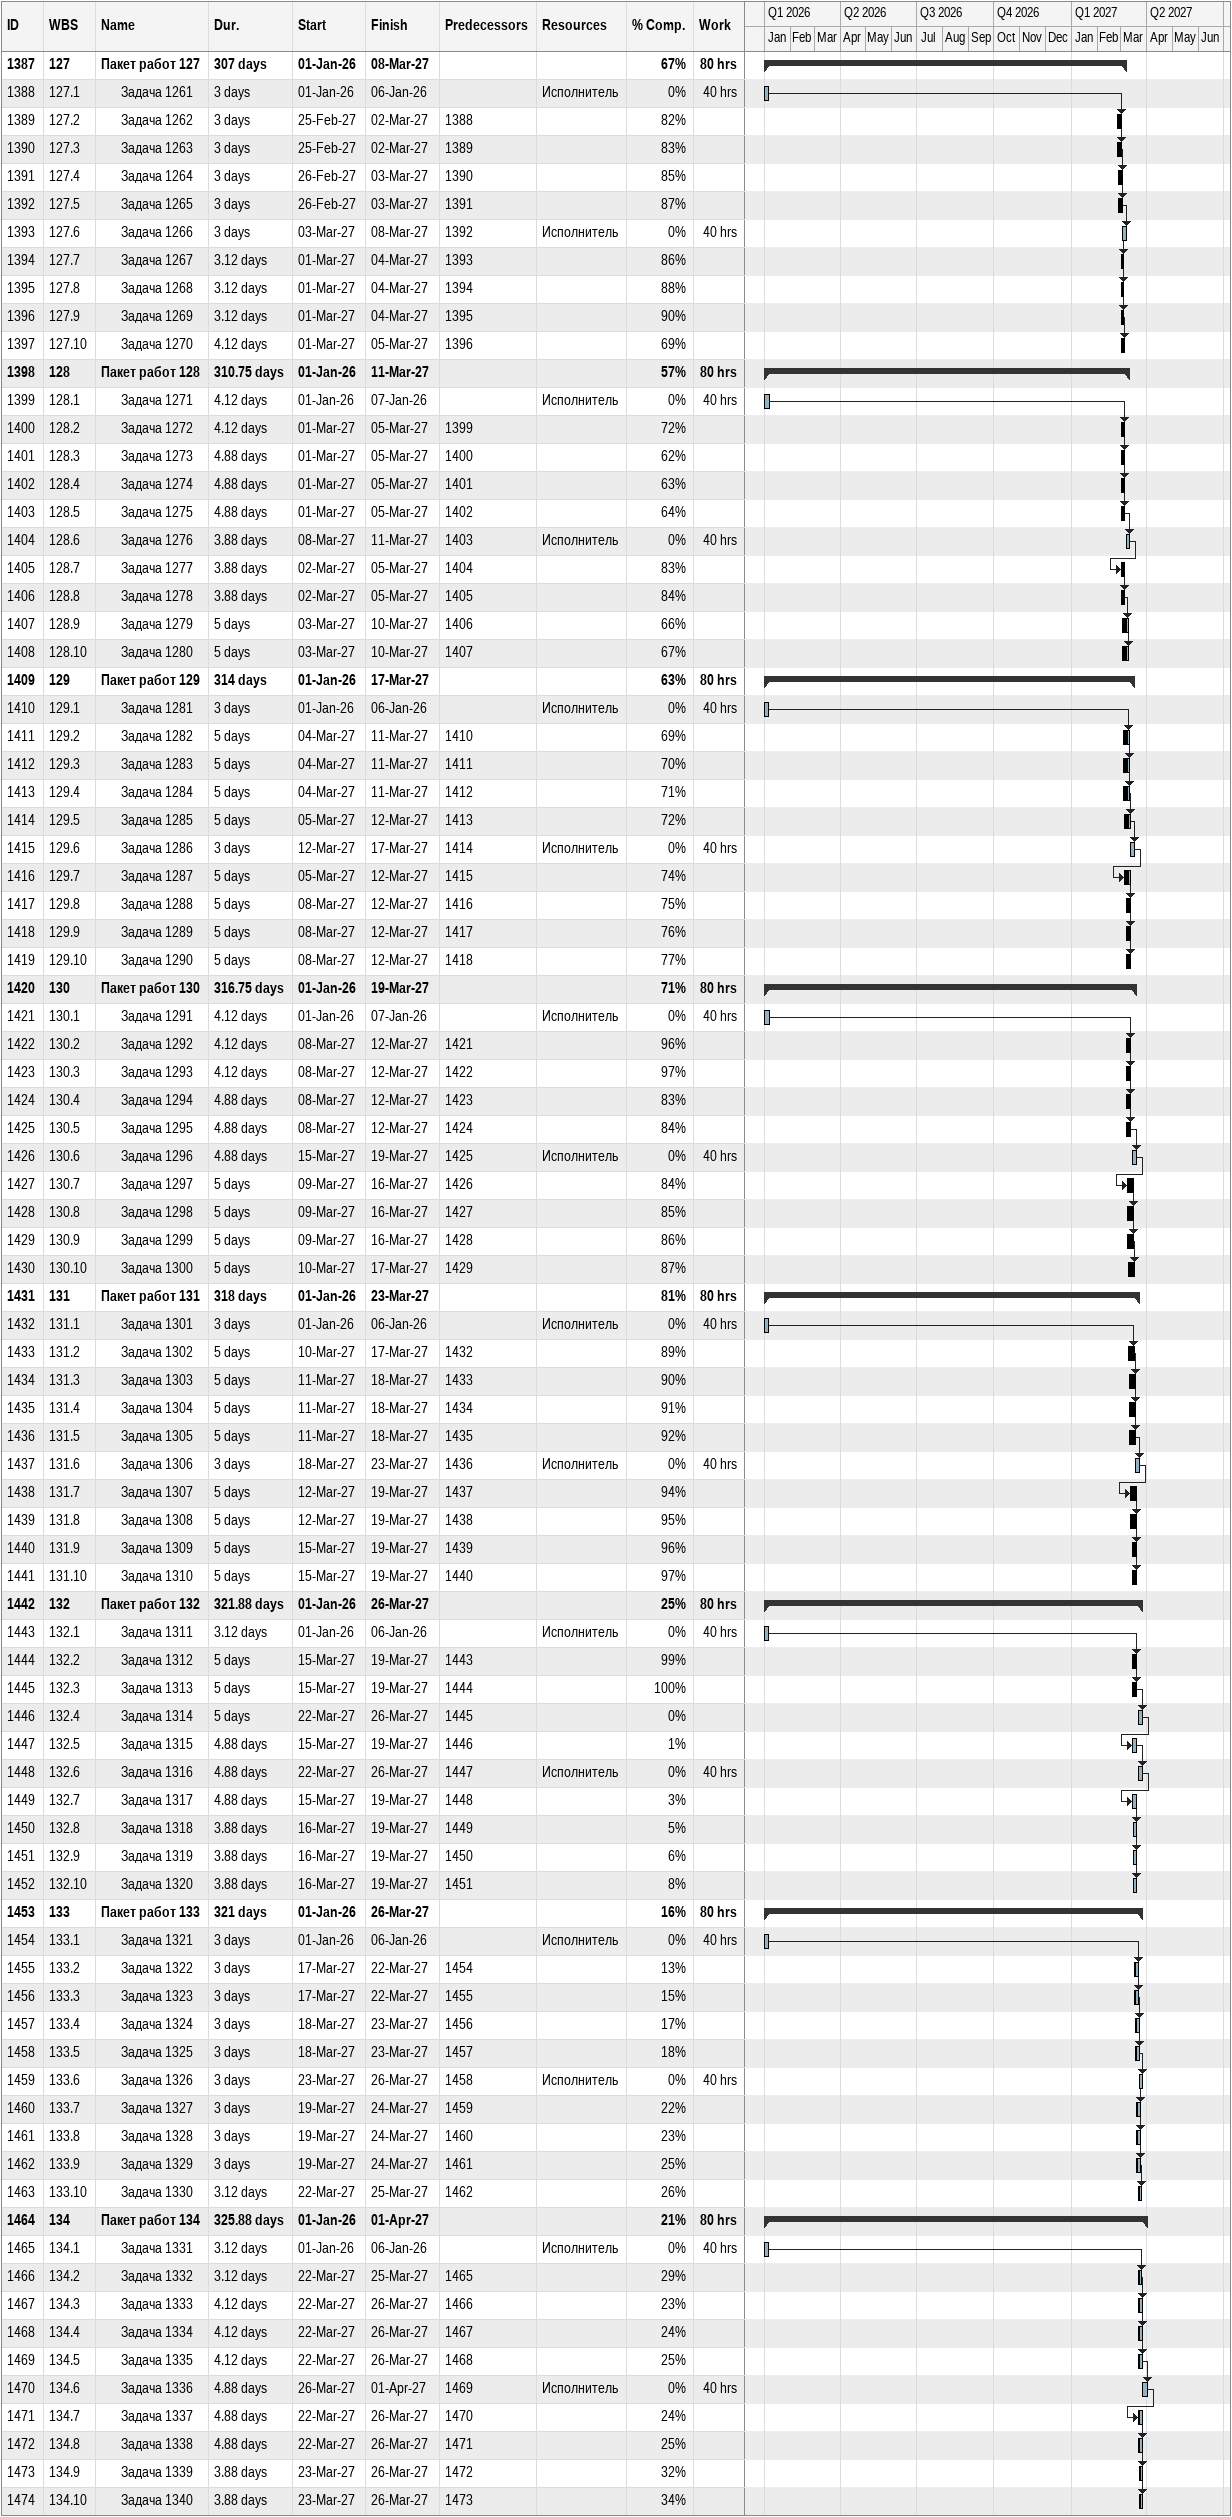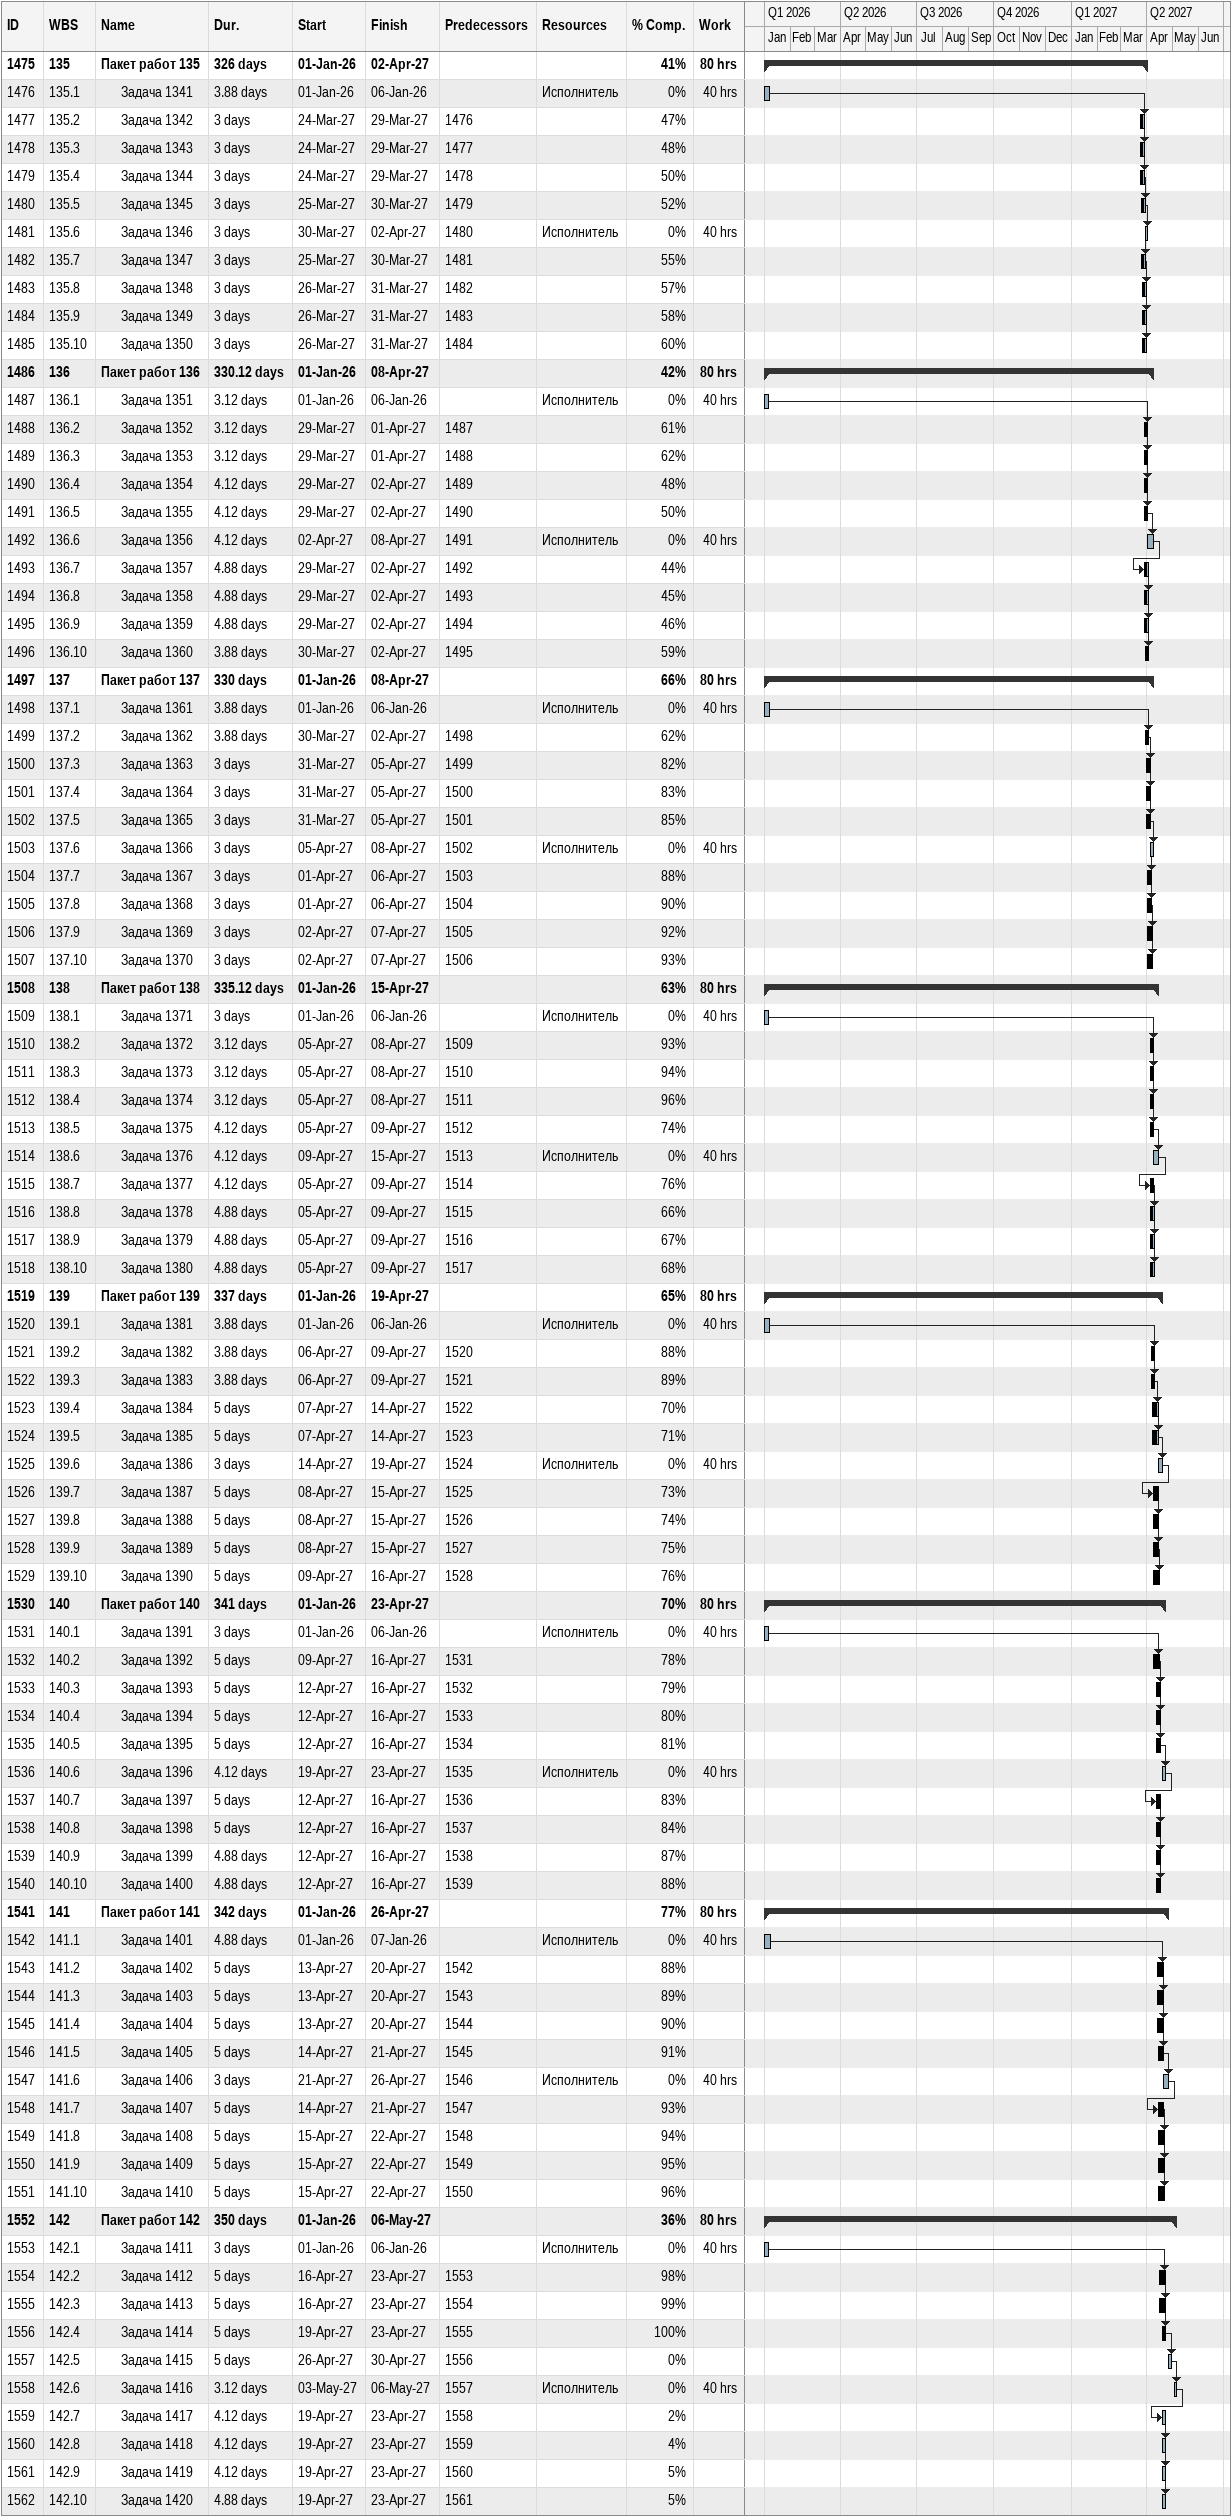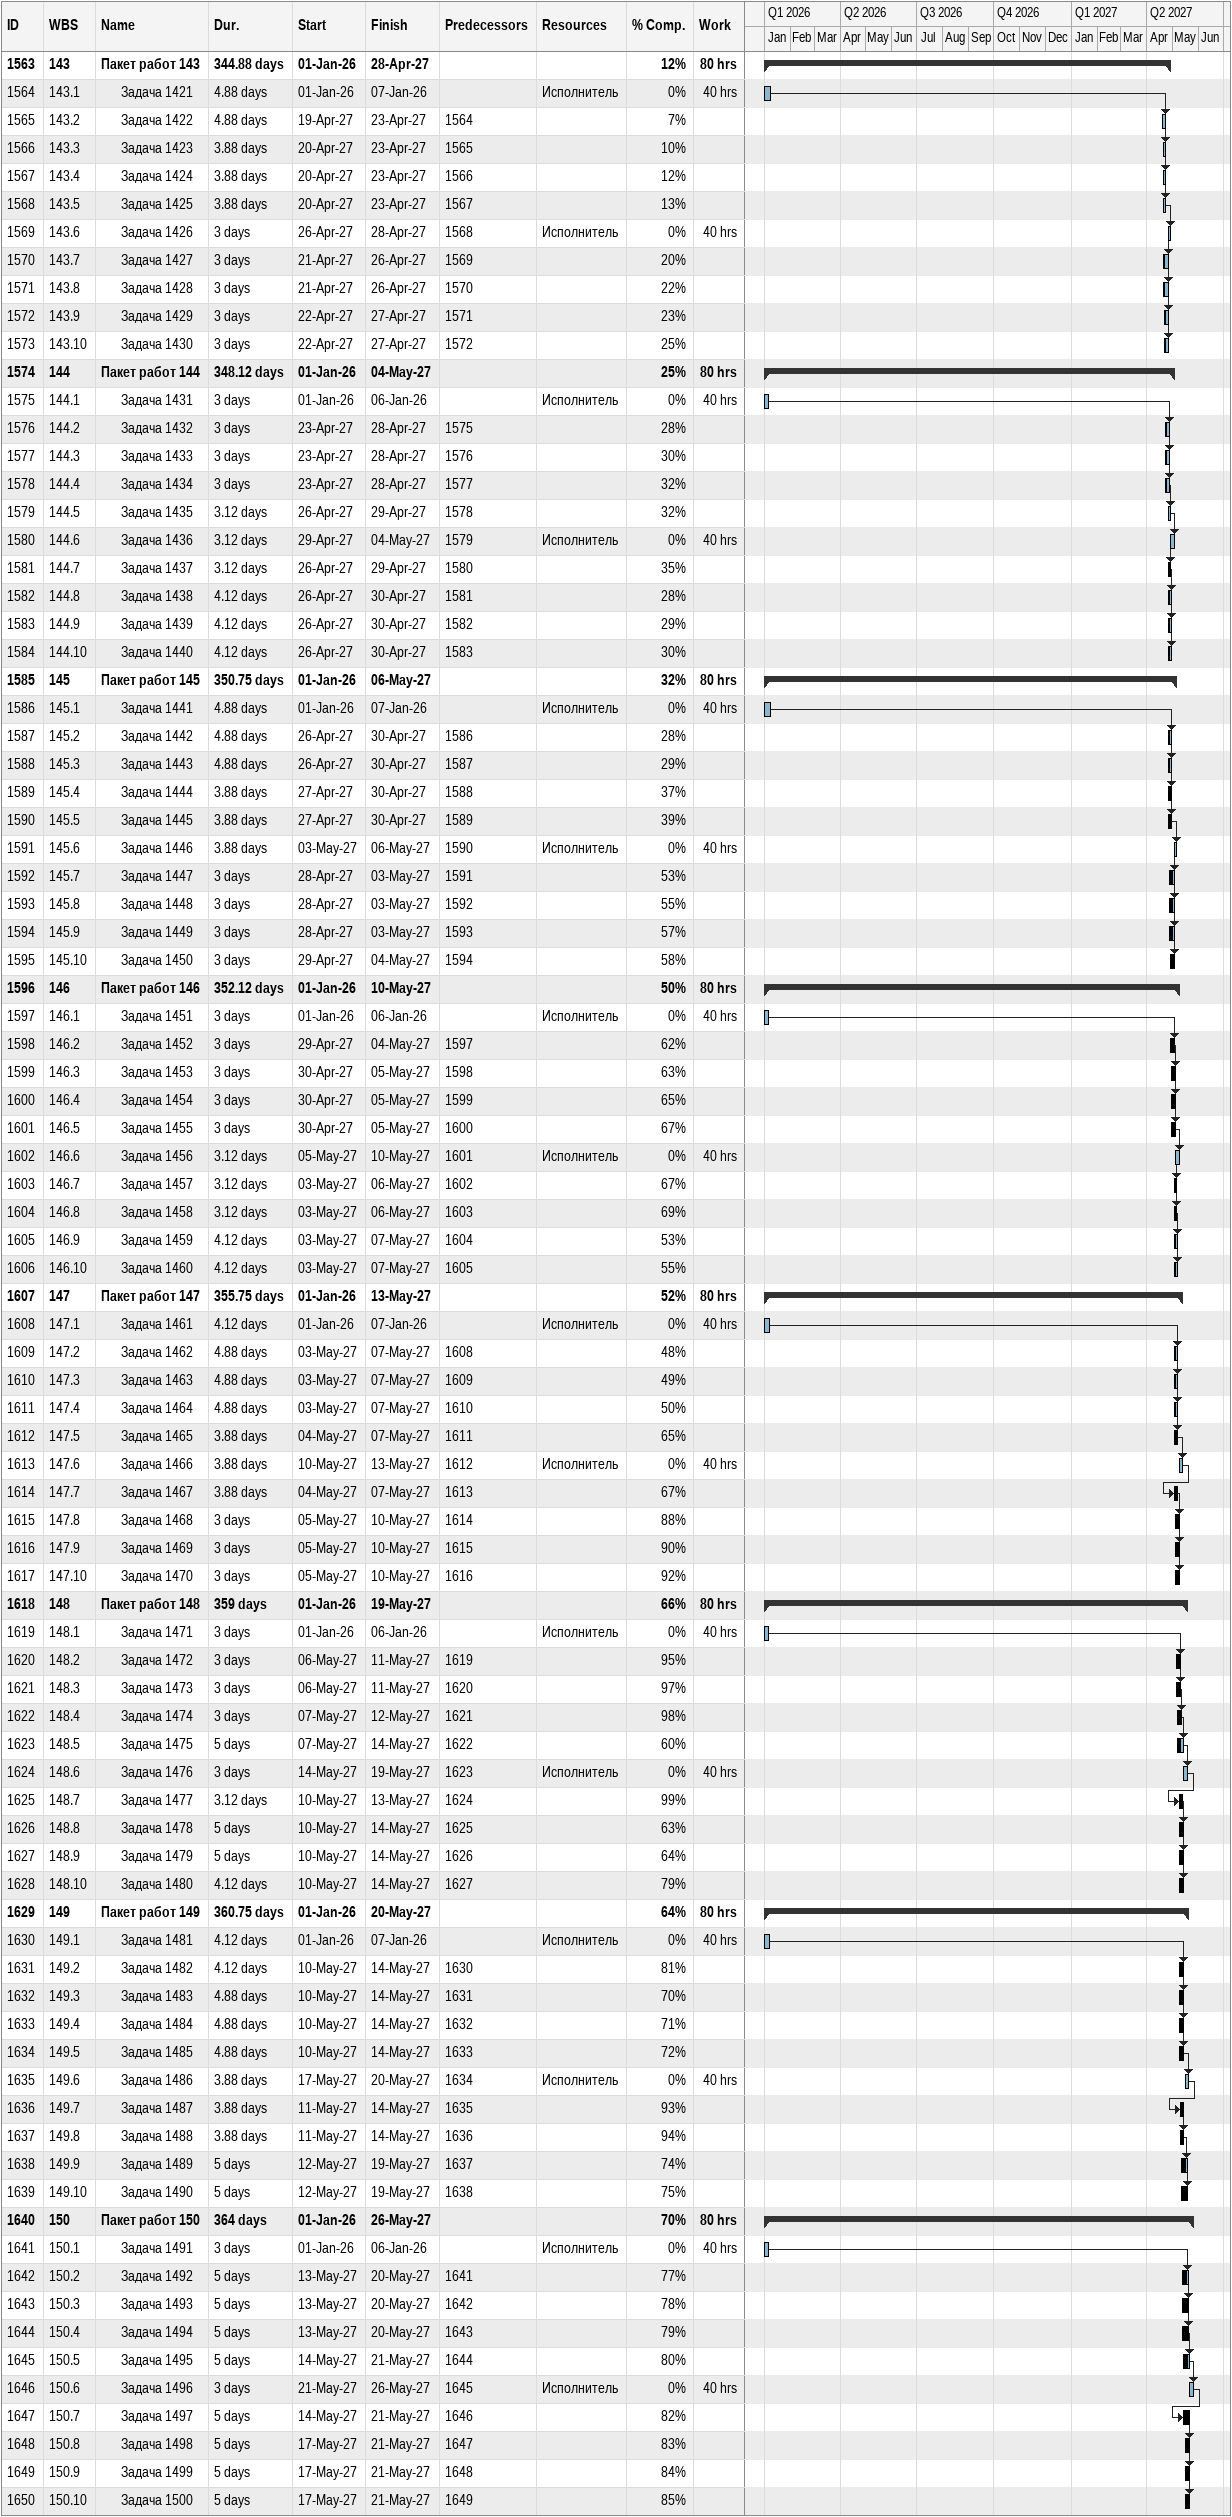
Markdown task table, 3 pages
| ID | WBS | Task | Duration | Start | Finish | Predecessors | Resources | % complete | Work (h) |
|---|---|---|---|---|---|---|---|---|---|
| 1387 | 127 | **Пакет работ 127** | 307d | 2026-01-01 | 2027-03-08 |  |  | 67 | 80 |
| 1388 | 127.1 | Задача 1261 | 3d | 2026-01-01 | 2026-01-06 |  | Исполнитель | 0 | 40 |
| 1389 | 127.2 | Задача 1262 | 3d | 2027-02-25 | 2027-03-02 | 1388 |  | 82 |  |
| 1390 | 127.3 | Задача 1263 | 3d | 2027-02-25 | 2027-03-02 | 1389 |  | 83 |  |
| 1391 | 127.4 | Задача 1264 | 3d | 2027-02-26 | 2027-03-03 | 1390 |  | 85 |  |
| 1392 | 127.5 | Задача 1265 | 3d | 2027-02-26 | 2027-03-03 | 1391 |  | 87 |  |
| 1393 | 127.6 | Задача 1266 | 3d | 2027-03-03 | 2027-03-08 | 1392 | Исполнитель | 0 | 40 |
| 1394 | 127.7 | Задача 1267 | 3.12d | 2027-03-01 | 2027-03-04 | 1393 |  | 86 |  |
| 1395 | 127.8 | Задача 1268 | 3.12d | 2027-03-01 | 2027-03-04 | 1394 |  | 88 |  |
| 1396 | 127.9 | Задача 1269 | 3.12d | 2027-03-01 | 2027-03-04 | 1395 |  | 90 |  |
| 1397 | 127.10 | Задача 1270 | 4.12d | 2027-03-01 | 2027-03-05 | 1396 |  | 69 |  |
| 1398 | 128 | **Пакет работ 128** | 310.75d | 2026-01-01 | 2027-03-11 |  |  | 57 | 80 |
| 1399 | 128.1 | Задача 1271 | 4.12d | 2026-01-01 | 2026-01-07 |  | Исполнитель | 0 | 40 |
| 1400 | 128.2 | Задача 1272 | 4.12d | 2027-03-01 | 2027-03-05 | 1399 |  | 72 |  |
| 1401 | 128.3 | Задача 1273 | 4.88d | 2027-03-01 | 2027-03-05 | 1400 |  | 62 |  |
| 1402 | 128.4 | Задача 1274 | 4.88d | 2027-03-01 | 2027-03-05 | 1401 |  | 63 |  |
| 1403 | 128.5 | Задача 1275 | 4.88d | 2027-03-01 | 2027-03-05 | 1402 |  | 64 |  |
| 1404 | 128.6 | Задача 1276 | 3.88d | 2027-03-08 | 2027-03-11 | 1403 | Исполнитель | 0 | 40 |
| 1405 | 128.7 | Задача 1277 | 3.88d | 2027-03-02 | 2027-03-05 | 1404 |  | 83 |  |
| 1406 | 128.8 | Задача 1278 | 3.88d | 2027-03-02 | 2027-03-05 | 1405 |  | 84 |  |
| 1407 | 128.9 | Задача 1279 | 5d | 2027-03-03 | 2027-03-10 | 1406 |  | 66 |  |
| 1408 | 128.10 | Задача 1280 | 5d | 2027-03-03 | 2027-03-10 | 1407 |  | 67 |  |
| 1409 | 129 | **Пакет работ 129** | 314d | 2026-01-01 | 2027-03-17 |  |  | 63 | 80 |
| 1410 | 129.1 | Задача 1281 | 3d | 2026-01-01 | 2026-01-06 |  | Исполнитель | 0 | 40 |
| 1411 | 129.2 | Задача 1282 | 5d | 2027-03-04 | 2027-03-11 | 1410 |  | 69 |  |
| 1412 | 129.3 | Задача 1283 | 5d | 2027-03-04 | 2027-03-11 | 1411 |  | 70 |  |
| 1413 | 129.4 | Задача 1284 | 5d | 2027-03-04 | 2027-03-11 | 1412 |  | 71 |  |
| 1414 | 129.5 | Задача 1285 | 5d | 2027-03-05 | 2027-03-12 | 1413 |  | 72 |  |
| 1415 | 129.6 | Задача 1286 | 3d | 2027-03-12 | 2027-03-17 | 1414 | Исполнитель | 0 | 40 |
| 1416 | 129.7 | Задача 1287 | 5d | 2027-03-05 | 2027-03-12 | 1415 |  | 74 |  |
| 1417 | 129.8 | Задача 1288 | 5d | 2027-03-08 | 2027-03-12 | 1416 |  | 75 |  |
| 1418 | 129.9 | Задача 1289 | 5d | 2027-03-08 | 2027-03-12 | 1417 |  | 76 |  |
| 1419 | 129.10 | Задача 1290 | 5d | 2027-03-08 | 2027-03-12 | 1418 |  | 77 |  |
| 1420 | 130 | **Пакет работ 130** | 316.75d | 2026-01-01 | 2027-03-19 |  |  | 71 | 80 |
| 1421 | 130.1 | Задача 1291 | 4.12d | 2026-01-01 | 2026-01-07 |  | Исполнитель | 0 | 40 |
| 1422 | 130.2 | Задача 1292 | 4.12d | 2027-03-08 | 2027-03-12 | 1421 |  | 96 |  |
| 1423 | 130.3 | Задача 1293 | 4.12d | 2027-03-08 | 2027-03-12 | 1422 |  | 97 |  |
| 1424 | 130.4 | Задача 1294 | 4.88d | 2027-03-08 | 2027-03-12 | 1423 |  | 83 |  |
| 1425 | 130.5 | Задача 1295 | 4.88d | 2027-03-08 | 2027-03-12 | 1424 |  | 84 |  |
| 1426 | 130.6 | Задача 1296 | 4.88d | 2027-03-15 | 2027-03-19 | 1425 | Исполнитель | 0 | 40 |
| 1427 | 130.7 | Задача 1297 | 5d | 2027-03-09 | 2027-03-16 | 1426 |  | 84 |  |
| 1428 | 130.8 | Задача 1298 | 5d | 2027-03-09 | 2027-03-16 | 1427 |  | 85 |  |
| 1429 | 130.9 | Задача 1299 | 5d | 2027-03-09 | 2027-03-16 | 1428 |  | 86 |  |
| 1430 | 130.10 | Задача 1300 | 5d | 2027-03-10 | 2027-03-17 | 1429 |  | 87 |  |
| 1431 | 131 | **Пакет работ 131** | 318d | 2026-01-01 | 2027-03-23 |  |  | 81 | 80 |
| 1432 | 131.1 | Задача 1301 | 3d | 2026-01-01 | 2026-01-06 |  | Исполнитель | 0 | 40 |
| 1433 | 131.2 | Задача 1302 | 5d | 2027-03-10 | 2027-03-17 | 1432 |  | 89 |  |
| 1434 | 131.3 | Задача 1303 | 5d | 2027-03-11 | 2027-03-18 | 1433 |  | 90 |  |
| 1435 | 131.4 | Задача 1304 | 5d | 2027-03-11 | 2027-03-18 | 1434 |  | 91 |  |
| 1436 | 131.5 | Задача 1305 | 5d | 2027-03-11 | 2027-03-18 | 1435 |  | 92 |  |
| 1437 | 131.6 | Задача 1306 | 3d | 2027-03-18 | 2027-03-23 | 1436 | Исполнитель | 0 | 40 |
| 1438 | 131.7 | Задача 1307 | 5d | 2027-03-12 | 2027-03-19 | 1437 |  | 94 |  |
| 1439 | 131.8 | Задача 1308 | 5d | 2027-03-12 | 2027-03-19 | 1438 |  | 95 |  |
| 1440 | 131.9 | Задача 1309 | 5d | 2027-03-15 | 2027-03-19 | 1439 |  | 96 |  |
| 1441 | 131.10 | Задача 1310 | 5d | 2027-03-15 | 2027-03-19 | 1440 |  | 97 |  |
| 1442 | 132 | **Пакет работ 132** | 321.88d | 2026-01-01 | 2027-03-26 |  |  | 25 | 80 |
| 1443 | 132.1 | Задача 1311 | 3.12d | 2026-01-01 | 2026-01-06 |  | Исполнитель | 0 | 40 |
| 1444 | 132.2 | Задача 1312 | 5d | 2027-03-15 | 2027-03-19 | 1443 |  | 99 |  |
| 1445 | 132.3 | Задача 1313 | 5d | 2027-03-15 | 2027-03-19 | 1444 |  | 100 |  |
| 1446 | 132.4 | Задача 1314 | 5d | 2027-03-22 | 2027-03-26 | 1445 |  | 0 |  |
| 1447 | 132.5 | Задача 1315 | 4.88d | 2027-03-15 | 2027-03-19 | 1446 |  | 1 |  |
| 1448 | 132.6 | Задача 1316 | 4.88d | 2027-03-22 | 2027-03-26 | 1447 | Исполнитель | 0 | 40 |
| 1449 | 132.7 | Задача 1317 | 4.88d | 2027-03-15 | 2027-03-19 | 1448 |  | 3 |  |
| 1450 | 132.8 | Задача 1318 | 3.88d | 2027-03-16 | 2027-03-19 | 1449 |  | 5 |  |
| 1451 | 132.9 | Задача 1319 | 3.88d | 2027-03-16 | 2027-03-19 | 1450 |  | 6 |  |
| 1452 | 132.10 | Задача 1320 | 3.88d | 2027-03-16 | 2027-03-19 | 1451 |  | 8 |  |
| 1453 | 133 | **Пакет работ 133** | 321d | 2026-01-01 | 2027-03-26 |  |  | 16 | 80 |
| 1454 | 133.1 | Задача 1321 | 3d | 2026-01-01 | 2026-01-06 |  | Исполнитель | 0 | 40 |
| 1455 | 133.2 | Задача 1322 | 3d | 2027-03-17 | 2027-03-22 | 1454 |  | 13 |  |
| 1456 | 133.3 | Задача 1323 | 3d | 2027-03-17 | 2027-03-22 | 1455 |  | 15 |  |
| 1457 | 133.4 | Задача 1324 | 3d | 2027-03-18 | 2027-03-23 | 1456 |  | 17 |  |
| 1458 | 133.5 | Задача 1325 | 3d | 2027-03-18 | 2027-03-23 | 1457 |  | 18 |  |
| 1459 | 133.6 | Задача 1326 | 3d | 2027-03-23 | 2027-03-26 | 1458 | Исполнитель | 0 | 40 |
| 1460 | 133.7 | Задача 1327 | 3d | 2027-03-19 | 2027-03-24 | 1459 |  | 22 |  |
| 1461 | 133.8 | Задача 1328 | 3d | 2027-03-19 | 2027-03-24 | 1460 |  | 23 |  |
| 1462 | 133.9 | Задача 1329 | 3d | 2027-03-19 | 2027-03-24 | 1461 |  | 25 |  |
| 1463 | 133.10 | Задача 1330 | 3.12d | 2027-03-22 | 2027-03-25 | 1462 |  | 26 |  |
| 1464 | 134 | **Пакет работ 134** | 325.88d | 2026-01-01 | 2027-04-01 |  |  | 21 | 80 |
| 1465 | 134.1 | Задача 1331 | 3.12d | 2026-01-01 | 2026-01-06 |  | Исполнитель | 0 | 40 |
| 1466 | 134.2 | Задача 1332 | 3.12d | 2027-03-22 | 2027-03-25 | 1465 |  | 29 |  |
| 1467 | 134.3 | Задача 1333 | 4.12d | 2027-03-22 | 2027-03-26 | 1466 |  | 23 |  |
| 1468 | 134.4 | Задача 1334 | 4.12d | 2027-03-22 | 2027-03-26 | 1467 |  | 24 |  |
| 1469 | 134.5 | Задача 1335 | 4.12d | 2027-03-22 | 2027-03-26 | 1468 |  | 25 |  |
| 1470 | 134.6 | Задача 1336 | 4.88d | 2027-03-26 | 2027-04-01 | 1469 | Исполнитель | 0 | 40 |
| 1471 | 134.7 | Задача 1337 | 4.88d | 2027-03-22 | 2027-03-26 | 1470 |  | 24 |  |
| 1472 | 134.8 | Задача 1338 | 4.88d | 2027-03-22 | 2027-03-26 | 1471 |  | 25 |  |
| 1473 | 134.9 | Задача 1339 | 3.88d | 2027-03-23 | 2027-03-26 | 1472 |  | 32 |  |
| 1474 | 134.10 | Задача 1340 | 3.88d | 2027-03-23 | 2027-03-26 | 1473 |  | 34 |  |
| 1475 | 135 | **Пакет работ 135** | 326d | 2026-01-01 | 2027-04-02 |  |  | 41 | 80 |
| 1476 | 135.1 | Задача 1341 | 3.88d | 2026-01-01 | 2026-01-06 |  | Исполнитель | 0 | 40 |
| 1477 | 135.2 | Задача 1342 | 3d | 2027-03-24 | 2027-03-29 | 1476 |  | 47 |  |
| 1478 | 135.3 | Задача 1343 | 3d | 2027-03-24 | 2027-03-29 | 1477 |  | 48 |  |
| 1479 | 135.4 | Задача 1344 | 3d | 2027-03-24 | 2027-03-29 | 1478 |  | 50 |  |
| 1480 | 135.5 | Задача 1345 | 3d | 2027-03-25 | 2027-03-30 | 1479 |  | 52 |  |
| 1481 | 135.6 | Задача 1346 | 3d | 2027-03-30 | 2027-04-02 | 1480 | Исполнитель | 0 | 40 |
| 1482 | 135.7 | Задача 1347 | 3d | 2027-03-25 | 2027-03-30 | 1481 |  | 55 |  |
| 1483 | 135.8 | Задача 1348 | 3d | 2027-03-26 | 2027-03-31 | 1482 |  | 57 |  |
| 1484 | 135.9 | Задача 1349 | 3d | 2027-03-26 | 2027-03-31 | 1483 |  | 58 |  |
| 1485 | 135.10 | Задача 1350 | 3d | 2027-03-26 | 2027-03-31 | 1484 |  | 60 |  |
| 1486 | 136 | **Пакет работ 136** | 330.12d | 2026-01-01 | 2027-04-08 |  |  | 42 | 80 |
| 1487 | 136.1 | Задача 1351 | 3.12d | 2026-01-01 | 2026-01-06 |  | Исполнитель | 0 | 40 |
| 1488 | 136.2 | Задача 1352 | 3.12d | 2027-03-29 | 2027-04-01 | 1487 |  | 61 |  |
| 1489 | 136.3 | Задача 1353 | 3.12d | 2027-03-29 | 2027-04-01 | 1488 |  | 62 |  |
| 1490 | 136.4 | Задача 1354 | 4.12d | 2027-03-29 | 2027-04-02 | 1489 |  | 48 |  |
| 1491 | 136.5 | Задача 1355 | 4.12d | 2027-03-29 | 2027-04-02 | 1490 |  | 50 |  |
| 1492 | 136.6 | Задача 1356 | 4.12d | 2027-04-02 | 2027-04-08 | 1491 | Исполнитель | 0 | 40 |
| 1493 | 136.7 | Задача 1357 | 4.88d | 2027-03-29 | 2027-04-02 | 1492 |  | 44 |  |
| 1494 | 136.8 | Задача 1358 | 4.88d | 2027-03-29 | 2027-04-02 | 1493 |  | 45 |  |
| 1495 | 136.9 | Задача 1359 | 4.88d | 2027-03-29 | 2027-04-02 | 1494 |  | 46 |  |
| 1496 | 136.10 | Задача 1360 | 3.88d | 2027-03-30 | 2027-04-02 | 1495 |  | 59 |  |
| 1497 | 137 | **Пакет работ 137** | 330d | 2026-01-01 | 2027-04-08 |  |  | 66 | 80 |
| 1498 | 137.1 | Задача 1361 | 3.88d | 2026-01-01 | 2026-01-06 |  | Исполнитель | 0 | 40 |
| 1499 | 137.2 | Задача 1362 | 3.88d | 2027-03-30 | 2027-04-02 | 1498 |  | 62 |  |
| 1500 | 137.3 | Задача 1363 | 3d | 2027-03-31 | 2027-04-05 | 1499 |  | 82 |  |
| 1501 | 137.4 | Задача 1364 | 3d | 2027-03-31 | 2027-04-05 | 1500 |  | 83 |  |
| 1502 | 137.5 | Задача 1365 | 3d | 2027-03-31 | 2027-04-05 | 1501 |  | 85 |  |
| 1503 | 137.6 | Задача 1366 | 3d | 2027-04-05 | 2027-04-08 | 1502 | Исполнитель | 0 | 40 |
| 1504 | 137.7 | Задача 1367 | 3d | 2027-04-01 | 2027-04-06 | 1503 |  | 88 |  |
| 1505 | 137.8 | Задача 1368 | 3d | 2027-04-01 | 2027-04-06 | 1504 |  | 90 |  |
| 1506 | 137.9 | Задача 1369 | 3d | 2027-04-02 | 2027-04-07 | 1505 |  | 92 |  |
| 1507 | 137.10 | Задача 1370 | 3d | 2027-04-02 | 2027-04-07 | 1506 |  | 93 |  |
| 1508 | 138 | **Пакет работ 138** | 335.12d | 2026-01-01 | 2027-04-15 |  |  | 63 | 80 |
| 1509 | 138.1 | Задача 1371 | 3d | 2026-01-01 | 2026-01-06 |  | Исполнитель | 0 | 40 |
| 1510 | 138.2 | Задача 1372 | 3.12d | 2027-04-05 | 2027-04-08 | 1509 |  | 93 |  |
| 1511 | 138.3 | Задача 1373 | 3.12d | 2027-04-05 | 2027-04-08 | 1510 |  | 94 |  |
| 1512 | 138.4 | Задача 1374 | 3.12d | 2027-04-05 | 2027-04-08 | 1511 |  | 96 |  |
| 1513 | 138.5 | Задача 1375 | 4.12d | 2027-04-05 | 2027-04-09 | 1512 |  | 74 |  |
| 1514 | 138.6 | Задача 1376 | 4.12d | 2027-04-09 | 2027-04-15 | 1513 | Исполнитель | 0 | 40 |
| 1515 | 138.7 | Задача 1377 | 4.12d | 2027-04-05 | 2027-04-09 | 1514 |  | 76 |  |
| 1516 | 138.8 | Задача 1378 | 4.88d | 2027-04-05 | 2027-04-09 | 1515 |  | 66 |  |
| 1517 | 138.9 | Задача 1379 | 4.88d | 2027-04-05 | 2027-04-09 | 1516 |  | 67 |  |
| 1518 | 138.10 | Задача 1380 | 4.88d | 2027-04-05 | 2027-04-09 | 1517 |  | 68 |  |
| 1519 | 139 | **Пакет работ 139** | 337d | 2026-01-01 | 2027-04-19 |  |  | 65 | 80 |
| 1520 | 139.1 | Задача 1381 | 3.88d | 2026-01-01 | 2026-01-06 |  | Исполнитель | 0 | 40 |
| 1521 | 139.2 | Задача 1382 | 3.88d | 2027-04-06 | 2027-04-09 | 1520 |  | 88 |  |
| 1522 | 139.3 | Задача 1383 | 3.88d | 2027-04-06 | 2027-04-09 | 1521 |  | 89 |  |
| 1523 | 139.4 | Задача 1384 | 5d | 2027-04-07 | 2027-04-14 | 1522 |  | 70 |  |
| 1524 | 139.5 | Задача 1385 | 5d | 2027-04-07 | 2027-04-14 | 1523 |  | 71 |  |
| 1525 | 139.6 | Задача 1386 | 3d | 2027-04-14 | 2027-04-19 | 1524 | Исполнитель | 0 | 40 |
| 1526 | 139.7 | Задача 1387 | 5d | 2027-04-08 | 2027-04-15 | 1525 |  | 73 |  |
| 1527 | 139.8 | Задача 1388 | 5d | 2027-04-08 | 2027-04-15 | 1526 |  | 74 |  |
| 1528 | 139.9 | Задача 1389 | 5d | 2027-04-08 | 2027-04-15 | 1527 |  | 75 |  |
| 1529 | 139.10 | Задача 1390 | 5d | 2027-04-09 | 2027-04-16 | 1528 |  | 76 |  |
| 1530 | 140 | **Пакет работ 140** | 341d | 2026-01-01 | 2027-04-23 |  |  | 70 | 80 |
| 1531 | 140.1 | Задача 1391 | 3d | 2026-01-01 | 2026-01-06 |  | Исполнитель | 0 | 40 |
| 1532 | 140.2 | Задача 1392 | 5d | 2027-04-09 | 2027-04-16 | 1531 |  | 78 |  |
| 1533 | 140.3 | Задача 1393 | 5d | 2027-04-12 | 2027-04-16 | 1532 |  | 79 |  |
| 1534 | 140.4 | Задача 1394 | 5d | 2027-04-12 | 2027-04-16 | 1533 |  | 80 |  |
| 1535 | 140.5 | Задача 1395 | 5d | 2027-04-12 | 2027-04-16 | 1534 |  | 81 |  |
| 1536 | 140.6 | Задача 1396 | 4.12d | 2027-04-19 | 2027-04-23 | 1535 | Исполнитель | 0 | 40 |
| 1537 | 140.7 | Задача 1397 | 5d | 2027-04-12 | 2027-04-16 | 1536 |  | 83 |  |
| 1538 | 140.8 | Задача 1398 | 5d | 2027-04-12 | 2027-04-16 | 1537 |  | 84 |  |
| 1539 | 140.9 | Задача 1399 | 4.88d | 2027-04-12 | 2027-04-16 | 1538 |  | 87 |  |
| 1540 | 140.10 | Задача 1400 | 4.88d | 2027-04-12 | 2027-04-16 | 1539 |  | 88 |  |
| 1541 | 141 | **Пакет работ 141** | 342d | 2026-01-01 | 2027-04-26 |  |  | 77 | 80 |
| 1542 | 141.1 | Задача 1401 | 4.88d | 2026-01-01 | 2026-01-07 |  | Исполнитель | 0 | 40 |
| 1543 | 141.2 | Задача 1402 | 5d | 2027-04-13 | 2027-04-20 | 1542 |  | 88 |  |
| 1544 | 141.3 | Задача 1403 | 5d | 2027-04-13 | 2027-04-20 | 1543 |  | 89 |  |
| 1545 | 141.4 | Задача 1404 | 5d | 2027-04-13 | 2027-04-20 | 1544 |  | 90 |  |
| 1546 | 141.5 | Задача 1405 | 5d | 2027-04-14 | 2027-04-21 | 1545 |  | 91 |  |
| 1547 | 141.6 | Задача 1406 | 3d | 2027-04-21 | 2027-04-26 | 1546 | Исполнитель | 0 | 40 |
| 1548 | 141.7 | Задача 1407 | 5d | 2027-04-14 | 2027-04-21 | 1547 |  | 93 |  |
| 1549 | 141.8 | Задача 1408 | 5d | 2027-04-15 | 2027-04-22 | 1548 |  | 94 |  |
| 1550 | 141.9 | Задача 1409 | 5d | 2027-04-15 | 2027-04-22 | 1549 |  | 95 |  |
| 1551 | 141.10 | Задача 1410 | 5d | 2027-04-15 | 2027-04-22 | 1550 |  | 96 |  |
| 1552 | 142 | **Пакет работ 142** | 350d | 2026-01-01 | 2027-05-06 |  |  | 36 | 80 |
| 1553 | 142.1 | Задача 1411 | 3d | 2026-01-01 | 2026-01-06 |  | Исполнитель | 0 | 40 |
| 1554 | 142.2 | Задача 1412 | 5d | 2027-04-16 | 2027-04-23 | 1553 |  | 98 |  |
| 1555 | 142.3 | Задача 1413 | 5d | 2027-04-16 | 2027-04-23 | 1554 |  | 99 |  |
| 1556 | 142.4 | Задача 1414 | 5d | 2027-04-19 | 2027-04-23 | 1555 |  | 100 |  |
| 1557 | 142.5 | Задача 1415 | 5d | 2027-04-26 | 2027-04-30 | 1556 |  | 0 |  |
| 1558 | 142.6 | Задача 1416 | 3.12d | 2027-05-03 | 2027-05-06 | 1557 | Исполнитель | 0 | 40 |
| 1559 | 142.7 | Задача 1417 | 4.12d | 2027-04-19 | 2027-04-23 | 1558 |  | 2 |  |
| 1560 | 142.8 | Задача 1418 | 4.12d | 2027-04-19 | 2027-04-23 | 1559 |  | 4 |  |
| 1561 | 142.9 | Задача 1419 | 4.12d | 2027-04-19 | 2027-04-23 | 1560 |  | 5 |  |
| 1562 | 142.10 | Задача 1420 | 4.88d | 2027-04-19 | 2027-04-23 | 1561 |  | 5 |  |
| 1563 | 143 | **Пакет работ 143** | 344.88d | 2026-01-01 | 2027-04-28 |  |  | 12 | 80 |
| 1564 | 143.1 | Задача 1421 | 4.88d | 2026-01-01 | 2026-01-07 |  | Исполнитель | 0 | 40 |
| 1565 | 143.2 | Задача 1422 | 4.88d | 2027-04-19 | 2027-04-23 | 1564 |  | 7 |  |
| 1566 | 143.3 | Задача 1423 | 3.88d | 2027-04-20 | 2027-04-23 | 1565 |  | 10 |  |
| 1567 | 143.4 | Задача 1424 | 3.88d | 2027-04-20 | 2027-04-23 | 1566 |  | 12 |  |
| 1568 | 143.5 | Задача 1425 | 3.88d | 2027-04-20 | 2027-04-23 | 1567 |  | 13 |  |
| 1569 | 143.6 | Задача 1426 | 3d | 2027-04-26 | 2027-04-28 | 1568 | Исполнитель | 0 | 40 |
| 1570 | 143.7 | Задача 1427 | 3d | 2027-04-21 | 2027-04-26 | 1569 |  | 20 |  |
| 1571 | 143.8 | Задача 1428 | 3d | 2027-04-21 | 2027-04-26 | 1570 |  | 22 |  |
| 1572 | 143.9 | Задача 1429 | 3d | 2027-04-22 | 2027-04-27 | 1571 |  | 23 |  |
| 1573 | 143.10 | Задача 1430 | 3d | 2027-04-22 | 2027-04-27 | 1572 |  | 25 |  |
| 1574 | 144 | **Пакет работ 144** | 348.12d | 2026-01-01 | 2027-05-04 |  |  | 25 | 80 |
| 1575 | 144.1 | Задача 1431 | 3d | 2026-01-01 | 2026-01-06 |  | Исполнитель | 0 | 40 |
| 1576 | 144.2 | Задача 1432 | 3d | 2027-04-23 | 2027-04-28 | 1575 |  | 28 |  |
| 1577 | 144.3 | Задача 1433 | 3d | 2027-04-23 | 2027-04-28 | 1576 |  | 30 |  |
| 1578 | 144.4 | Задача 1434 | 3d | 2027-04-23 | 2027-04-28 | 1577 |  | 32 |  |
| 1579 | 144.5 | Задача 1435 | 3.12d | 2027-04-26 | 2027-04-29 | 1578 |  | 32 |  |
| 1580 | 144.6 | Задача 1436 | 3.12d | 2027-04-29 | 2027-05-04 | 1579 | Исполнитель | 0 | 40 |
| 1581 | 144.7 | Задача 1437 | 3.12d | 2027-04-26 | 2027-04-29 | 1580 |  | 35 |  |
| 1582 | 144.8 | Задача 1438 | 4.12d | 2027-04-26 | 2027-04-30 | 1581 |  | 28 |  |
| 1583 | 144.9 | Задача 1439 | 4.12d | 2027-04-26 | 2027-04-30 | 1582 |  | 29 |  |
| 1584 | 144.10 | Задача 1440 | 4.12d | 2027-04-26 | 2027-04-30 | 1583 |  | 30 |  |
| 1585 | 145 | **Пакет работ 145** | 350.75d | 2026-01-01 | 2027-05-06 |  |  | 32 | 80 |
| 1586 | 145.1 | Задача 1441 | 4.88d | 2026-01-01 | 2026-01-07 |  | Исполнитель | 0 | 40 |
| 1587 | 145.2 | Задача 1442 | 4.88d | 2027-04-26 | 2027-04-30 | 1586 |  | 28 |  |
| 1588 | 145.3 | Задача 1443 | 4.88d | 2027-04-26 | 2027-04-30 | 1587 |  | 29 |  |
| 1589 | 145.4 | Задача 1444 | 3.88d | 2027-04-27 | 2027-04-30 | 1588 |  | 37 |  |
| 1590 | 145.5 | Задача 1445 | 3.88d | 2027-04-27 | 2027-04-30 | 1589 |  | 39 |  |
| 1591 | 145.6 | Задача 1446 | 3.88d | 2027-05-03 | 2027-05-06 | 1590 | Исполнитель | 0 | 40 |
| 1592 | 145.7 | Задача 1447 | 3d | 2027-04-28 | 2027-05-03 | 1591 |  | 53 |  |
| 1593 | 145.8 | Задача 1448 | 3d | 2027-04-28 | 2027-05-03 | 1592 |  | 55 |  |
| 1594 | 145.9 | Задача 1449 | 3d | 2027-04-28 | 2027-05-03 | 1593 |  | 57 |  |
| 1595 | 145.10 | Задача 1450 | 3d | 2027-04-29 | 2027-05-04 | 1594 |  | 58 |  |
| 1596 | 146 | **Пакет работ 146** | 352.12d | 2026-01-01 | 2027-05-10 |  |  | 50 | 80 |
| 1597 | 146.1 | Задача 1451 | 3d | 2026-01-01 | 2026-01-06 |  | Исполнитель | 0 | 40 |
| 1598 | 146.2 | Задача 1452 | 3d | 2027-04-29 | 2027-05-04 | 1597 |  | 62 |  |
| 1599 | 146.3 | Задача 1453 | 3d | 2027-04-30 | 2027-05-05 | 1598 |  | 63 |  |
| 1600 | 146.4 | Задача 1454 | 3d | 2027-04-30 | 2027-05-05 | 1599 |  | 65 |  |
| 1601 | 146.5 | Задача 1455 | 3d | 2027-04-30 | 2027-05-05 | 1600 |  | 67 |  |
| 1602 | 146.6 | Задача 1456 | 3.12d | 2027-05-05 | 2027-05-10 | 1601 | Исполнитель | 0 | 40 |
| 1603 | 146.7 | Задача 1457 | 3.12d | 2027-05-03 | 2027-05-06 | 1602 |  | 67 |  |
| 1604 | 146.8 | Задача 1458 | 3.12d | 2027-05-03 | 2027-05-06 | 1603 |  | 69 |  |
| 1605 | 146.9 | Задача 1459 | 4.12d | 2027-05-03 | 2027-05-07 | 1604 |  | 53 |  |
| 1606 | 146.10 | Задача 1460 | 4.12d | 2027-05-03 | 2027-05-07 | 1605 |  | 55 |  |
| 1607 | 147 | **Пакет работ 147** | 355.75d | 2026-01-01 | 2027-05-13 |  |  | 52 | 80 |
| 1608 | 147.1 | Задача 1461 | 4.12d | 2026-01-01 | 2026-01-07 |  | Исполнитель | 0 | 40 |
| 1609 | 147.2 | Задача 1462 | 4.88d | 2027-05-03 | 2027-05-07 | 1608 |  | 48 |  |
| 1610 | 147.3 | Задача 1463 | 4.88d | 2027-05-03 | 2027-05-07 | 1609 |  | 49 |  |
| 1611 | 147.4 | Задача 1464 | 4.88d | 2027-05-03 | 2027-05-07 | 1610 |  | 50 |  |
| 1612 | 147.5 | Задача 1465 | 3.88d | 2027-05-04 | 2027-05-07 | 1611 |  | 65 |  |
| 1613 | 147.6 | Задача 1466 | 3.88d | 2027-05-10 | 2027-05-13 | 1612 | Исполнитель | 0 | 40 |
| 1614 | 147.7 | Задача 1467 | 3.88d | 2027-05-04 | 2027-05-07 | 1613 |  | 67 |  |
| 1615 | 147.8 | Задача 1468 | 3d | 2027-05-05 | 2027-05-10 | 1614 |  | 88 |  |
| 1616 | 147.9 | Задача 1469 | 3d | 2027-05-05 | 2027-05-10 | 1615 |  | 90 |  |
| 1617 | 147.10 | Задача 1470 | 3d | 2027-05-05 | 2027-05-10 | 1616 |  | 92 |  |
| 1618 | 148 | **Пакет работ 148** | 359d | 2026-01-01 | 2027-05-19 |  |  | 66 | 80 |
| 1619 | 148.1 | Задача 1471 | 3d | 2026-01-01 | 2026-01-06 |  | Исполнитель | 0 | 40 |
| 1620 | 148.2 | Задача 1472 | 3d | 2027-05-06 | 2027-05-11 | 1619 |  | 95 |  |
| 1621 | 148.3 | Задача 1473 | 3d | 2027-05-06 | 2027-05-11 | 1620 |  | 97 |  |
| 1622 | 148.4 | Задача 1474 | 3d | 2027-05-07 | 2027-05-12 | 1621 |  | 98 |  |
| 1623 | 148.5 | Задача 1475 | 5d | 2027-05-07 | 2027-05-14 | 1622 |  | 60 |  |
| 1624 | 148.6 | Задача 1476 | 3d | 2027-05-14 | 2027-05-19 | 1623 | Исполнитель | 0 | 40 |
| 1625 | 148.7 | Задача 1477 | 3.12d | 2027-05-10 | 2027-05-13 | 1624 |  | 99 |  |
| 1626 | 148.8 | Задача 1478 | 5d | 2027-05-10 | 2027-05-14 | 1625 |  | 63 |  |
| 1627 | 148.9 | Задача 1479 | 5d | 2027-05-10 | 2027-05-14 | 1626 |  | 64 |  |
| 1628 | 148.10 | Задача 1480 | 4.12d | 2027-05-10 | 2027-05-14 | 1627 |  | 79 |  |
| 1629 | 149 | **Пакет работ 149** | 360.75d | 2026-01-01 | 2027-05-20 |  |  | 64 | 80 |
| 1630 | 149.1 | Задача 1481 | 4.12d | 2026-01-01 | 2026-01-07 |  | Исполнитель | 0 | 40 |
| 1631 | 149.2 | Задача 1482 | 4.12d | 2027-05-10 | 2027-05-14 | 1630 |  | 81 |  |
| 1632 | 149.3 | Задача 1483 | 4.88d | 2027-05-10 | 2027-05-14 | 1631 |  | 70 |  |
| 1633 | 149.4 | Задача 1484 | 4.88d | 2027-05-10 | 2027-05-14 | 1632 |  | 71 |  |
| 1634 | 149.5 | Задача 1485 | 4.88d | 2027-05-10 | 2027-05-14 | 1633 |  | 72 |  |
| 1635 | 149.6 | Задача 1486 | 3.88d | 2027-05-17 | 2027-05-20 | 1634 | Исполнитель | 0 | 40 |
| 1636 | 149.7 | Задача 1487 | 3.88d | 2027-05-11 | 2027-05-14 | 1635 |  | 93 |  |
| 1637 | 149.8 | Задача 1488 | 3.88d | 2027-05-11 | 2027-05-14 | 1636 |  | 94 |  |
| 1638 | 149.9 | Задача 1489 | 5d | 2027-05-12 | 2027-05-19 | 1637 |  | 74 |  |
| 1639 | 149.10 | Задача 1490 | 5d | 2027-05-12 | 2027-05-19 | 1638 |  | 75 |  |
| 1640 | 150 | **Пакет работ 150** | 364d | 2026-01-01 | 2027-05-26 |  |  | 70 | 80 |
| 1641 | 150.1 | Задача 1491 | 3d | 2026-01-01 | 2026-01-06 |  | Исполнитель | 0 | 40 |
| 1642 | 150.2 | Задача 1492 | 5d | 2027-05-13 | 2027-05-20 | 1641 |  | 77 |  |
| 1643 | 150.3 | Задача 1493 | 5d | 2027-05-13 | 2027-05-20 | 1642 |  | 78 |  |
| 1644 | 150.4 | Задача 1494 | 5d | 2027-05-13 | 2027-05-20 | 1643 |  | 79 |  |
| 1645 | 150.5 | Задача 1495 | 5d | 2027-05-14 | 2027-05-21 | 1644 |  | 80 |  |
| 1646 | 150.6 | Задача 1496 | 3d | 2027-05-21 | 2027-05-26 | 1645 | Исполнитель | 0 | 40 |
| 1647 | 150.7 | Задача 1497 | 5d | 2027-05-14 | 2027-05-21 | 1646 |  | 82 |  |
| 1648 | 150.8 | Задача 1498 | 5d | 2027-05-17 | 2027-05-21 | 1647 |  | 83 |  |
| 1649 | 150.9 | Задача 1499 | 5d | 2027-05-17 | 2027-05-21 | 1648 |  | 84 |  |
| 1650 | 150.10 | Задача 1500 | 5d | 2027-05-17 | 2027-05-21 | 1649 |  | 85 |  |
